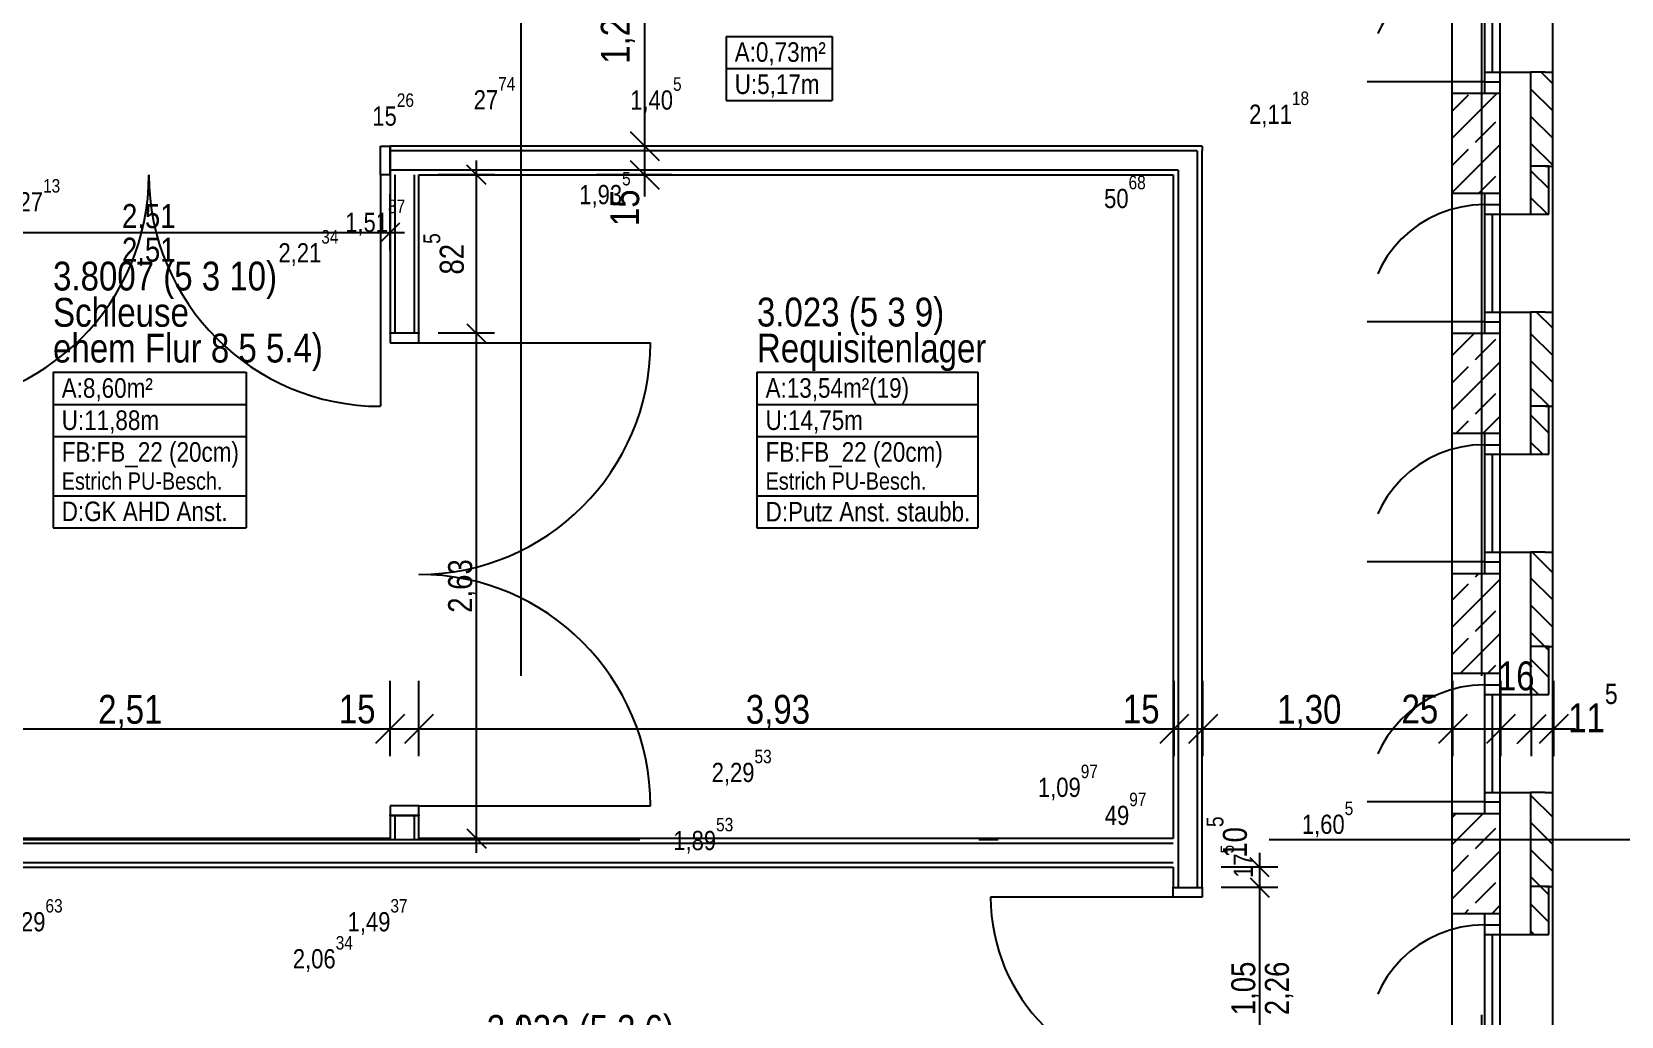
# Model space of a CAD drawing. Extents: x 0.1 to 69.2, y -3.1 to 71.7.
# Drawn here: x 47.27 to 55.54, y 13.11 to 18.23 of the extents above; entities that cross this region are included whole.
import ezdxf

# ---------------------------------------------------------------- set-up
doc = ezdxf.new("R2010")
doc.units = 0
doc.header["$MEASUREMENT"] = 0
doc.linetypes.add('Strichlinie oben', pattern=[0.0012, 0.0007, -0.0005])
doc.linetypes.add('Strichpunktlinie', pattern=[0.006703, 0.003528, -0.001764, 0, -0.001411])
for name, color, linetype in [('A11 Achsen.A', 7, 'Continuous'), ('A27 Unterzug.TK', 7, 'Continuous'), ('A33 Beton Schnitt.TK', 7, 'Continuous'), ('A35 Mauer Schnitt.TK', 7, 'Continuous'), ('A35 Mauer Schnitt_Versatzstein.TK', 7, 'Continuous'), ('A43 Leichte Trennwand.NK', 7, 'Continuous'), ('A48 Fenster.TU', 7, 'Continuous'), ('A71 Bem100.TX', 7, 'Continuous'), ('A74 Raumstempel.TX', 7, 'Continuous')]:
    doc.layers.add(name, color=color, linetype=linetype)
doc.styles.add('ERSTELLTER_STIL_1', font='ARIALN.TTF')
pattern_1 = [(135, (-18.97232, -5.88776), (0.07071068, 0.07071068), [])]
pattern_2 = [(45, (-18.97232, -5.88776), (-0.14142136, 0.14142136), []), (45, (-19.04303, -5.81705), (-0.14142136, 0.14142136), [0.15, -0.05])]

msp = doc.modelspace()

# ---------------------------------------------------------------- hatches: boundary and pattern name
at = {"layer": 'A33 Beton Schnitt.TK', "linetype": 'Continuous', "ltscale": 1000}
h = msp.add_hatch(dxfattribs=at)
h.set_pattern_fill('BETON__STAHLBETON_0003', color=256, scale=100, style=0, pattern_type=2)
h.set_pattern_definition(pattern_2)
h.paths.add_polyline_path([(54.6566, 17.3945), (54.8266, 17.3945), (54.9066, 17.3945), (54.9066, 17.9145), (54.8266, 17.9145), (54.6566, 17.9145)], flags=0)
h = msp.add_hatch(dxfattribs=at)
h.set_pattern_fill('BETON__STAHLBETON_0003', color=256, scale=100, style=0, pattern_type=2)
h.set_pattern_definition(pattern_2)
h.paths.add_polyline_path([(54.6566, 16.1445), (54.8266, 16.1445), (54.9066, 16.1445), (54.9066, 16.6645), (54.8266, 16.6645), (54.6566, 16.6645)], flags=0)
h = msp.add_hatch(dxfattribs=at)
h.set_pattern_fill('BETON__STAHLBETON_0003', color=256, scale=100, style=0, pattern_type=2)
h.set_pattern_definition(pattern_2)
h.paths.add_polyline_path([(54.6566, 14.8945), (54.8266, 14.8945), (54.9066, 14.8945), (54.9066, 15.4145), (54.8266, 15.4145), (54.6566, 15.4145)], flags=0)
h = msp.add_hatch(dxfattribs=at)
h.set_pattern_fill('BETON__STAHLBETON_0003', color=256, scale=100, style=0, pattern_type=2)
h.set_pattern_definition(pattern_2)
h.paths.add_polyline_path([(54.6566, 13.6445), (54.8266, 13.6445), (54.9066, 13.6445), (54.9066, 14.1645), (54.8266, 14.1645), (54.6566, 14.1645)], flags=0)
at = {"layer": 'A35 Mauer Schnitt.TK', "linetype": 'Continuous', "ltscale": 1000}
h = msp.add_hatch(dxfattribs=at)
h.set_pattern_fill('MW_HLZ_0003', color=256, scale=100, style=0, pattern_type=2)
h.set_pattern_definition(pattern_1)
h.paths.add_polyline_path([(55.1816, 18.0245), (55.0666, 18.0245), (55.0666, 17.5345), (55.1816, 17.5345)], flags=0)
h = msp.add_hatch(dxfattribs=at)
h.set_pattern_fill('MW_HLZ_0003', color=256, scale=100, style=0, pattern_type=2)
h.set_pattern_definition(pattern_1)
h.paths.add_polyline_path([(55.1816, 16.7745), (55.0666, 16.7745), (55.0666, 16.2845), (55.1816, 16.2845)], flags=0)
h = msp.add_hatch(dxfattribs=at)
h.set_pattern_fill('MW_HLZ_0003', color=256, scale=100, style=0, pattern_type=2)
h.set_pattern_definition(pattern_1)
h.paths.add_polyline_path([(55.1816, 15.5245), (55.0666, 15.5245), (55.0666, 15.0345), (55.1816, 15.0345)], flags=0)
h = msp.add_hatch(dxfattribs=at)
h.set_pattern_fill('MW_HLZ_0003', color=256, scale=100, style=0, pattern_type=2)
h.set_pattern_definition(pattern_1)
h.paths.add_polyline_path([(55.1816, 14.2745), (55.0666, 14.2745), (55.0666, 13.7845), (55.1816, 13.7845)], flags=0)
at = {"layer": 'A35 Mauer Schnitt_Versatzstein.TK', "linetype": 'Continuous', "ltscale": 1000}
h = msp.add_hatch(dxfattribs=at)
h.set_pattern_fill('MW_HLZ_0003', color=256, scale=100, style=0, pattern_type=2)
h.set_pattern_definition(pattern_1)
h.paths.add_polyline_path([(55.1616, 17.2845), (55.1616, 17.5345), (55.0666, 17.5345), (55.0666, 17.2845)], flags=0)
h = msp.add_hatch(dxfattribs=at)
h.set_pattern_fill('MW_HLZ_0003', color=256, scale=100, style=0, pattern_type=2)
h.set_pattern_definition(pattern_1)
h.paths.add_polyline_path([(55.1616, 16.0345), (55.1616, 16.2845), (55.0666, 16.2845), (55.0666, 16.0345)], flags=0)
h = msp.add_hatch(dxfattribs=at)
h.set_pattern_fill('MW_HLZ_0003', color=256, scale=100, style=0, pattern_type=2)
h.set_pattern_definition(pattern_1)
h.paths.add_polyline_path([(55.1616, 14.7845), (55.1616, 15.0345), (55.0666, 15.0345), (55.0666, 14.7845)], flags=0)
h = msp.add_hatch(dxfattribs=at)
h.set_pattern_fill('MW_HLZ_0003', color=256, scale=100, style=0, pattern_type=2)
h.set_pattern_definition(pattern_1)
h.paths.add_polyline_path([(55.1616, 13.5345), (55.1616, 13.7845), (55.0666, 13.7845), (55.0666, 13.5345)], flags=0)

# ---------------------------------------------------------------- linework, layer by layer
at = {"layer": 'A11 Achsen.A', "linetype": 'Strichpunktlinie', "ltscale": 1000}
for p, q in [((49.8116, 66.0295), (49.8116, -2.3405)), ((54.8116, 66.0295), (54.8116, -2.3405)), ((19.6916, 14.0295), (61.1816, 14.0295))]:
    msp.add_line(p, q, dxfattribs=at)
at = {"layer": 'A27 Unterzug.TK', "linetype": 'Continuous', "ltscale": 1000}
for p, q in [((54.6566, 17.9145), (54.8266, 17.9145)), ((54.8266, 17.9145), (54.9066, 17.9145)), ((49.1316, 17.6145), (49.1316, 17.6395)), ((49.1316, 17.5145), (49.1316, 17.6145)), ((49.1316, 17.4895), (49.1316, 17.5145)), ((54.6566, 17.3945), (54.8266, 17.3945)), ((54.8266, 17.3945), (54.9066, 17.3945)), ((49.1566, 16.6645), (49.1316, 16.6645)), ((49.2566, 16.6645), (49.1566, 16.6645)), ((49.2816, 16.6645), (49.2566, 16.6645)), ((54.6566, 16.6645), (54.8266, 16.6645)), ((54.8266, 16.6645), (54.9066, 16.6645)), ((54.6566, 16.1445), (54.8266, 16.1445)), ((54.8266, 16.1445), (54.9066, 16.1445)), ((54.6566, 15.4145), (54.8266, 15.4145)), ((54.8266, 15.4145), (54.9066, 15.4145)), ((54.6566, 14.8945), (54.8266, 14.8945)), ((54.8266, 14.8945), (54.9066, 14.8945)), ((49.1566, 14.1545), (49.1316, 14.1545)), ((49.2566, 14.1545), (49.1566, 14.1545)), ((49.2816, 14.1545), (49.2566, 14.1545)), ((54.6566, 14.1645), (54.8266, 14.1645)), ((54.8266, 14.1645), (54.9066, 14.1645)), ((53.2066, 13.7795), (53.2316, 13.7795)), ((53.2316, 13.7795), (53.3316, 13.7795)), ((53.3316, 13.7795), (53.3566, 13.7795)), ((54.6566, 13.6445), (54.8266, 13.6445)), ((54.8266, 13.6445), (54.9066, 13.6445))]:
    msp.add_line(p, q, dxfattribs=at)
at = {"layer": 'A33 Beton Schnitt.TK', "linetype": 'Continuous', "ltscale": 1000}
for p, q in [((54.6566, 18.6445), (54.6566, 17.9145)), ((54.8266, 18.6445), (54.8266, 17.9145)), ((54.9066, 18.6445), (54.9066, 17.9145)), ((54.8666, 18.5345), (54.8666, 18.0245)), ((54.8266, 18.0245), (54.9066, 18.0245)), ((54.9066, 18.0245), (55.0666, 18.0245)), ((54.8266, 17.9145), (54.9066, 17.9145)), ((54.8266, 17.9145), (54.9066, 17.9145)), ((54.8266, 17.9145), (54.9066, 17.9145)), ((54.9066, 17.9145), (54.9066, 17.3945)), ((54.6566, 17.3945), (54.6566, 16.6645)), ((54.8266, 17.3945), (54.9066, 17.3945)), ((54.8266, 17.3945), (54.9066, 17.3945)), ((54.8266, 17.3945), (54.8266, 16.6645)), ((54.8266, 17.3945), (54.9066, 17.3945)), ((54.9066, 17.3945), (54.9066, 16.6645)), ((54.8266, 17.2845), (54.9066, 17.2845)), ((54.8666, 17.2845), (54.8666, 16.7745)), ((54.9066, 17.2845), (55.0666, 17.2845)), ((54.8266, 16.7745), (54.9066, 16.7745)), ((54.9066, 16.7745), (55.0666, 16.7745)), ((54.8266, 16.6645), (54.9066, 16.6645)), ((54.8266, 16.6645), (54.9066, 16.6645)), ((54.8266, 16.6645), (54.9066, 16.6645)), ((54.9066, 16.6645), (54.9066, 16.1445)), ((54.6566, 16.1445), (54.6566, 15.4145)), ((54.8266, 16.1445), (54.9066, 16.1445)), ((54.8266, 16.1445), (54.9066, 16.1445)), ((54.8266, 16.1445), (54.8266, 15.4145)), ((54.8266, 16.1445), (54.9066, 16.1445)), ((54.9066, 16.1445), (54.9066, 15.4145)), ((54.8266, 16.0345), (54.9066, 16.0345)), ((54.8666, 16.0345), (54.8666, 15.5245)), ((54.9066, 16.0345), (55.0666, 16.0345)), ((54.8266, 15.5245), (54.9066, 15.5245)), ((54.9066, 15.5245), (55.0666, 15.5245)), ((54.8266, 15.4145), (54.9066, 15.4145)), ((54.8266, 15.4145), (54.9066, 15.4145)), ((54.8266, 15.4145), (54.9066, 15.4145)), ((54.9066, 15.4145), (54.9066, 14.8945)), ((54.6566, 14.8945), (54.6566, 14.1645)), ((54.8266, 14.8945), (54.9066, 14.8945)), ((54.8266, 14.8945), (54.9066, 14.8945)), ((54.8266, 14.8945), (54.8266, 14.1645)), ((54.8266, 14.8945), (54.9066, 14.8945)), ((54.9066, 14.8945), (54.9066, 14.1645)), ((54.8266, 14.7845), (54.9066, 14.7845)), ((54.8666, 14.7845), (54.8666, 14.2745)), ((54.9066, 14.7845), (55.0666, 14.7845)), ((54.8266, 14.2745), (54.9066, 14.2745)), ((54.9066, 14.2745), (55.0666, 14.2745)), ((54.8266, 14.1645), (54.9066, 14.1645)), ((54.8266, 14.1645), (54.9066, 14.1645)), ((54.8266, 14.1645), (54.9066, 14.1645)), ((54.9066, 14.1645), (54.9066, 13.6445)), ((54.6566, 13.6445), (54.6566, 12.9145)), ((54.8266, 13.6445), (54.9066, 13.6445)), ((54.8266, 13.6445), (54.9066, 13.6445)), ((54.8266, 13.6445), (54.8266, 12.9145)), ((54.8266, 13.6445), (54.9066, 13.6445)), ((54.9066, 13.6445), (54.9066, 12.9145)), ((54.8266, 13.5345), (54.9066, 13.5345)), ((54.8666, 13.5345), (54.8666, 13.0245)), ((54.9066, 13.5345), (55.0666, 13.5345))]:
    msp.add_line(p, q, dxfattribs=at)
at = {"layer": 'A33 Beton Schnitt.TK', "linetype": 'Continuous', "ltscale": 1000, "flags": 128}
for points in [[(54.6566, 17.9145), (54.6566, 17.3945)], [(54.6566, 16.6645), (54.6566, 16.1445)], [(54.6566, 15.4145), (54.6566, 14.8945)], [(54.6566, 14.1645), (54.6566, 13.6445)]]:
    msp.add_lwpolyline(points, dxfattribs=at)
at = {"layer": 'A33 Beton Schnitt.TK', "linetype": 'Continuous', "lineweight": 0, "ltscale": 1000, "flags": 128}
for points in [[(55.0666, 17.3945), (55.0666, 17.9145)], [(55.0666, 16.1445), (55.0666, 16.6645)], [(55.0666, 14.8945), (55.0666, 15.4145)], [(55.0666, 13.6445), (55.0666, 14.1645)]]:
    msp.add_lwpolyline(points, dxfattribs=at)
at = {"layer": 'A35 Mauer Schnitt.TK', "linetype": 'Continuous', "ltscale": 1000}
for p, q in [((55.1816, 18.0245), (55.1816, 18.7845)), ((55.1416, 18.0245), (55.0666, 18.0245)), ((55.1416, 18.0245), (55.1816, 18.0245)), ((55.1416, 17.5345), (55.0666, 17.5345)), ((55.1416, 17.5345), (55.1816, 17.5345)), ((55.1816, 16.7745), (55.1816, 17.5345)), ((55.1416, 16.7745), (55.0666, 16.7745)), ((55.1416, 16.7745), (55.1816, 16.7745)), ((55.1416, 16.2845), (55.0666, 16.2845)), ((55.1416, 16.2845), (55.1816, 16.2845)), ((55.1816, 15.5245), (55.1816, 16.2845)), ((55.1416, 15.5245), (55.0666, 15.5245)), ((55.1416, 15.5245), (55.1816, 15.5245)), ((55.1416, 15.0345), (55.0666, 15.0345)), ((55.1416, 15.0345), (55.1816, 15.0345)), ((55.1816, 14.2745), (55.1816, 15.0345)), ((55.1416, 14.2745), (55.0666, 14.2745)), ((55.1416, 14.2745), (55.1816, 14.2745)), ((55.1416, 13.7845), (55.0666, 13.7845)), ((55.1416, 13.7845), (55.1816, 13.7845)), ((55.1816, 13.0245), (55.1816, 13.7845))]:
    msp.add_line(p, q, dxfattribs=at)
at = {"layer": 'A35 Mauer Schnitt.TK', "linetype": 'Continuous', "ltscale": 1000, "flags": 128}
for points in [[(55.0666, 18.0245), (55.0666, 17.5345)], [(55.1816, 17.5345), (55.1816, 18.0245)], [(55.0666, 16.7745), (55.0666, 16.2845)], [(55.1816, 16.2845), (55.1816, 16.7745)], [(55.0666, 15.5245), (55.0666, 15.0345)], [(55.1816, 15.0345), (55.1816, 15.5245)], [(55.0666, 14.2745), (55.0666, 13.7845)], [(55.1816, 13.7845), (55.1816, 14.2745)]]:
    msp.add_lwpolyline(points, dxfattribs=at)
at = {"layer": 'A35 Mauer Schnitt_Versatzstein.TK', "linetype": 'Continuous', "ltscale": 1000, "flags": 128}
for points in [[(55.1616, 17.5345), (55.0666, 17.5345)], [(55.0666, 17.5345), (55.0666, 17.2845)], [(55.1616, 17.2845), (55.1616, 17.5345)], [(55.0666, 17.2845), (55.1616, 17.2845)], [(55.1616, 16.2845), (55.0666, 16.2845)], [(55.0666, 16.2845), (55.0666, 16.0345)], [(55.1616, 16.0345), (55.1616, 16.2845)], [(55.0666, 16.0345), (55.1616, 16.0345)], [(55.1616, 15.0345), (55.0666, 15.0345)], [(55.0666, 15.0345), (55.0666, 14.7845)], [(55.1616, 14.7845), (55.1616, 15.0345)], [(55.0666, 14.7845), (55.1616, 14.7845)], [(55.1616, 13.7845), (55.0666, 13.7845)], [(55.0666, 13.7845), (55.0666, 13.5345)], [(55.1616, 13.5345), (55.1616, 13.7845)], [(55.0666, 13.5345), (55.1616, 13.5345)]]:
    msp.add_lwpolyline(points, dxfattribs=at)
at = {"layer": 'A43 Leichte Trennwand.NK', "linetype": 'Continuous', "ltscale": 1000}
for p, q in [((49.0816, 17.4895), (49.0816, 17.6395)), ((49.0816, 17.6395), (49.1316, 17.6395)), ((49.1316, 17.6395), (49.1316, 17.4895)), ((49.1316, 17.6145), (49.1316, 17.6395)), ((53.2316, 17.6145), (49.1316, 17.6145)), ((49.1316, 17.5145), (49.1316, 17.6145)), ((53.3316, 17.6145), (53.2316, 17.6145)), ((53.3316, 17.6145), (53.3316, 13.7795)), ((49.1316, 17.4895), (49.0816, 17.4895)), ((49.0816, 17.4895), (49.0816, 16.2845)), ((53.2066, 17.5145), (49.1316, 17.5145)), ((49.1316, 17.4895), (49.1316, 17.5145)), ((49.1566, 17.4895), (49.1566, 16.6645)), ((49.2566, 17.4895), (49.2566, 16.6645)), ((53.2316, 17.5145), (53.2066, 17.5145)), ((53.2316, 17.5145), (53.2316, 13.7795)), ((49.1316, 16.6645), (49.1316, 16.6145)), ((49.2816, 16.6645), (49.1316, 16.6645)), ((49.1566, 16.6645), (49.1316, 16.6645)), ((49.2566, 16.6645), (49.1566, 16.6645)), ((49.2816, 16.6645), (49.2566, 16.6645)), ((49.2816, 16.6145), (49.2816, 16.6645)), ((49.1316, 16.6145), (49.2816, 16.6145)), ((49.2816, 16.6145), (50.4866, 16.6145)), ((49.2816, 14.2045), (49.1316, 14.2045)), ((49.1316, 14.2045), (49.1316, 14.1545)), ((49.1316, 14.1545), (49.2816, 14.1545)), ((49.1566, 14.1545), (49.1316, 14.1545)), ((49.1566, 14.1545), (49.1566, 14.0345)), ((49.2566, 14.1545), (49.1566, 14.1545)), ((49.2566, 14.1545), (49.2566, 14.0345)), ((49.2816, 14.1545), (49.2566, 14.1545)), ((49.2816, 14.1545), (49.2816, 14.2045)), ((49.2816, 14.2045), (50.4866, 14.2045)), ((46.6216, 14.0095), (53.2066, 14.0095)), ((46.6216, 13.9095), (53.2066, 13.9095)), ((53.2066, 13.7295), (52.2566, 13.7295)), ((53.2066, 13.7295), (53.2066, 13.7795)), ((53.2066, 13.7795), (53.3566, 13.7795)), ((53.2066, 13.7795), (53.2316, 13.7795)), ((53.3566, 13.7295), (53.2066, 13.7295)), ((53.2316, 13.7795), (53.3316, 13.7795)), ((53.3316, 13.7795), (53.3566, 13.7795)), ((53.3566, 13.7795), (53.3566, 13.7295))]:
    msp.add_line(p, q, dxfattribs=at)
at = {"layer": 'A43 Leichte Trennwand.NK', "linetype": 'Continuous', "ltscale": 1000, "flags": 128}
for points in [[(53.3566, 17.6395), (49.1316, 17.6395)], [(53.3566, 17.6395), (53.3566, 17.6145)], [(53.3566, 13.7795), (53.3566, 17.6145)], [(49.1316, 17.4895), (49.1316, 16.6645)], [(49.2816, 17.4895), (53.2066, 17.4895)], [(49.2816, 16.6645), (49.2816, 17.4895)], [(53.2066, 17.4895), (53.2066, 14.0345)], [(49.1316, 14.1545), (49.1316, 14.0345)], [(49.2816, 14.0345), (49.2816, 14.1545)], [(49.1316, 14.0345), (46.6216, 14.0345)], [(53.2066, 14.0345), (49.2816, 14.0345)], [(46.6216, 13.8845), (53.2066, 13.8845)], [(53.2066, 13.8845), (53.2066, 13.7795)]]:
    msp.add_lwpolyline(points, dxfattribs=at)
at = {"layer": 'A43 Leichte Trennwand.NK', "linetype": 'Continuous', "ltscale": 1000}
for centre, radius, start, end in [((46.6716, 17.4895), 1.205, 270, 0), ((49.0816, 17.4895), 1.205, 180, 270), ((49.2816, 16.6145), 1.205, 270, 0), ((49.2816, 14.2045), 1.205, 0, 90), ((53.2066, 13.7295), 0.95, 180, 270)]:
    msp.add_arc(centre, radius, start, end, dxfattribs=at)
for p in [(49.1316, 17.6395), (49.1316, 17.4895), (49.1316, 16.6645), (49.2816, 16.6645), (49.1316, 14.1545), (49.2816, 14.1545), (53.2066, 13.7795), (53.3566, 13.7795)]:
    msp.add_point(p, dxfattribs=at)
at = {"layer": 'A48 Fenster.TU', "linetype": 'Strichlinie oben', "ltscale": 1000}
for p, q in [((54.8266, 17.9745), (54.2166, 17.9745)), ((54.8266, 16.7245), (54.2166, 16.7245)), ((54.8266, 15.4745), (54.2166, 15.4745)), ((54.8266, 14.2245), (54.2166, 14.2245))]:
    msp.add_line(p, q, dxfattribs=at)
at = {"layer": 'A48 Fenster.TU', "linetype": 'Continuous', "ltscale": 1000}
for p, q in [((54.8266, 17.9745), (54.9066, 17.9745)), ((54.8266, 17.3345), (54.9066, 17.3345)), ((54.8266, 16.7245), (54.9066, 16.7245)), ((54.8266, 16.0845), (54.9066, 16.0845)), ((54.8266, 15.4745), (54.9066, 15.4745)), ((54.8266, 14.8345), (54.9066, 14.8345)), ((54.8266, 14.2245), (54.9066, 14.2245)), ((54.8266, 13.5845), (54.9066, 13.5845))]:
    msp.add_line(p, q, dxfattribs=at)
at = {"layer": 'A48 Fenster.TU', "linetype": 'Strichlinie oben', "ltscale": 1000}
for centre in [(54.8266, 17.9745), (54.8266, 16.7245), (54.8266, 15.4745), (54.8266, 14.2245), (54.8266, 12.9745)]:
    msp.add_arc(centre, 0.61, 90, 180, dxfattribs=at)
at = {"layer": 'A71 Bem100.TX', "linetype": 'Continuous', "ltscale": 1000}
for p, q in [((50.4566, 17.6395), (50.4566, 18.8945)), ((50.3816, 17.7145), (50.5316, 17.5645)), ((50.5973, 17.6395), (50.2066, 17.6395)), ((50.4566, 17.4895), (50.4566, 17.6395)), ((49.6316, 17.4395), (49.5316, 17.5395)), ((49.5816, 17.4895), (49.5816, 17.5645)), ((50.3816, 17.5645), (50.5316, 17.4145)), ((49.6754, 17.4895), (49.3816, 17.4895)), ((49.5816, 16.6645), (49.5816, 17.4895)), ((50.5973, 17.4895), (50.2066, 17.4895)), ((50.4566, 17.377), (50.4566, 17.4895)), ((49.1316, 17.0957), (49.1316, 17.3895)), ((49.0816, 17.1395), (49.1816, 17.2395)), ((46.6216, 17.1895), (49.1316, 17.1895)), ((49.1316, 17.1895), (49.2066, 17.1895)), ((49.5316, 16.7145), (49.6316, 16.6145)), ((49.6754, 16.6645), (49.3816, 16.6645)), ((49.5816, 14.0345), (49.5816, 16.6645)), ((49.1316, 14.4638), (49.1316, 14.8545)), ((49.2816, 14.4638), (49.2816, 14.8545)), ((53.2116, 14.4638), (53.2116, 14.8545)), ((53.3616, 14.4638), (53.3616, 14.8545)), ((54.6616, 14.4638), (54.6616, 14.8545)), ((54.9116, 14.4638), (54.9116, 14.8545)), ((55.0716, 14.4638), (55.0716, 14.8545)), ((55.1866, 14.4638), (55.1866, 14.8545)), ((49.2066, 14.6795), (49.0566, 14.5295)), ((49.3566, 14.6795), (49.2066, 14.5295)), ((53.2866, 14.6795), (53.1366, 14.5295)), ((53.4366, 14.6795), (53.2866, 14.5295)), ((54.7366, 14.6795), (54.5866, 14.5295)), ((54.9866, 14.6795), (54.8366, 14.5295)), ((54.9966, 14.5295), (55.1466, 14.6795)), ((55.2616, 14.6795), (55.1116, 14.5295)), ((46.6216, 14.6045), (49.1316, 14.6045)), ((49.1316, 14.6045), (49.2816, 14.6045)), ((49.2816, 14.6045), (53.2116, 14.6045)), ((53.2116, 14.6045), (53.3616, 14.6045)), ((53.3616, 14.6045), (54.6616, 14.6045)), ((54.6616, 14.6045), (54.9116, 14.6045)), ((54.9116, 14.6045), (55.0716, 14.6045)), ((55.0716, 14.6045), (55.1866, 14.6045)), ((55.1866, 14.6045), (55.2991, 14.6045)), ((49.5316, 14.0845), (49.6316, 13.9845)), ((49.6754, 14.0345), (49.3816, 14.0345)), ((49.5816, 13.9595), (49.5816, 14.0345)), ((53.7066, 13.8345), (53.6066, 13.9345)), ((53.6566, 13.8845), (53.6566, 13.9595)), ((53.7504, 13.8845), (53.4566, 13.8845)), ((53.6066, 13.8295), (53.7066, 13.7295)), ((53.6566, 13.7795), (53.6566, 13.8845)), ((53.7504, 13.7795), (53.4566, 13.7795)), ((53.6566, 12.7295), (53.6566, 13.7795))]:
    msp.add_line(p, q, dxfattribs=at)
at = {"layer": 'A74 Raumstempel.TX', "linetype": 'Continuous', "ltscale": 1000}
for p, q in [((50.8799, 18.2107), (51.432, 18.2107)), ((50.8799, 18.2107), (50.8799, 17.8772)), ((51.432, 18.2107), (51.432, 17.8772)), ((50.8799, 18.044), (51.432, 18.044)), ((50.8799, 17.8772), (51.432, 17.8772)), ((47.378, 16.4614), (48.3823, 16.4614)), ((47.378, 16.4614), (47.378, 15.652)), ((48.3823, 16.4614), (48.3823, 15.652)), ((51.0406, 16.4614), (52.1898, 16.4614)), ((51.0406, 16.4614), (51.0406, 15.652)), ((52.1898, 16.4614), (52.1898, 15.652)), ((47.378, 16.2946), (48.3823, 16.2946)), ((51.0406, 16.2946), (52.1898, 16.2946)), ((47.378, 16.1279), (48.3823, 16.1279)), ((51.0406, 16.1279), (52.1898, 16.1279)), ((47.378, 15.8187), (48.3823, 15.8187)), ((51.0406, 15.8187), (52.1898, 15.8187)), ((47.378, 15.652), (48.3823, 15.652)), ((51.0406, 15.652), (52.1898, 15.652))]:
    msp.add_line(p, q, dxfattribs=at)

# ---------------------------------------------------------------- texts
at = {"linetype": 'Continuous', "attachment_point": 7, "rotation": 90, "style": 'ERSTELLTER_STIL_1'}
for s, insert, char_height in [('{1,25\\A1{\\H0.7x;\\S5^  ;}}', (50.4062, 18.0673), 0.15), ('{82\\A1{\\H0.7x;\\S5^  ;}}', (49.5169, 16.9706), 0.125), ('{10\\A1{\\H0.7x;\\S5^  ;}}', (53.5919, 13.9345), 0.125), ('{17\\A1{\\H0.7x;\\S5^  ;}}', (53.621, 13.8292), 0.1)]:
    msp.add_mtext(s, dxfattribs=dict(at, insert=insert, char_height=char_height))
at = {"linetype": 'Continuous', "attachment_point": 7, "style": 'ERSTELLTER_STIL_1'}
for s, insert, char_height in [('{27\\A1{\\H0.7x;\\S74^  ;}}', (49.5667, 17.8305), 0.1), ('{1,40\\A1{\\H0.7x;\\S5^  ;}}', (50.381, 17.8106), 0.1), ('{15\\A1{\\H0.7x;\\S26^  ;}}', (49.0392, 17.7442), 0.1), ('{2,11\\A1{\\H0.7x;\\S18^  ;}}', (53.6015, 17.7365), 0.1), ('{1,27\\A1{\\H0.7x;\\S13^  ;}}', (47.103, 17.2808), 0.1), ('{1,93\\A1{\\H0.7x;\\S5^  ;}}', (50.116, 17.3182), 0.1), ('{50\\A1{\\H0.7x;\\S68^  ;}}', (52.847, 17.3153), 0.1), ('{1,51\\A1{\\H0.7x;\\S87^  ;}}', (48.898, 17.1736), 0.1), ('{2,21\\A1{\\H0.7x;\\S34^  ;}}', (48.5507, 17.0153), 0.1), ('{11\\A1{\\H0.7x;\\S5^  ;}}', (55.2616, 14.5876), 0.15), ('{2,29\\A1{\\H0.7x;\\S53^  ;}}', (50.8051, 14.3098), 0.1), ('{1,09\\A1{\\H0.7x;\\S97^  ;}}', (52.5026, 14.2322), 0.1), ('{49\\A1{\\H0.7x;\\S97^  ;}}', (52.8506, 14.1034), 0.1), ('{1,60\\A1{\\H0.7x;\\S5^  ;}}', (53.876, 14.0397), 0.1), ('{1,89\\A1{\\H0.7x;\\S53^  ;}}', (50.6051, 13.9552), 0.1), ('{1,29\\A1{\\H0.7x;\\S63^  ;}}', (47.1155, 13.5323), 0.1), ('{1,49\\A1{\\H0.7x;\\S37^  ;}}', (48.9105, 13.5323), 0.1), ('{2,06\\A1{\\H0.7x;\\S34^  ;}}', (48.6257, 13.3397), 0.1)]:
    msp.add_mtext(s, dxfattribs=dict(at, insert=insert, char_height=char_height))
at = {"layer": 'A71 Bem100.TX', "linetype": 'Continuous', "attachment_point": 7, "rotation": 90, "style": 'ERSTELLTER_STIL_1'}
for s, insert, char_height in [('{15}', (50.4298, 17.2225), 0.15), ('{2,63}', (49.5819, 15.2095), 0.125), ('{1,05}', (53.6569, 13.1145), 0.125), ('{2,26}', (53.8319, 13.1145), 0.125)]:
    msp.add_mtext(s, dxfattribs=dict(at, insert=insert, char_height=char_height))
at = {"layer": 'A71 Bem100.TX', "linetype": 'Continuous', "attachment_point": 7, "style": 'ERSTELLTER_STIL_1'}
for s, insert, char_height in [('{2,51}', (47.7366, 17.1892), 0.125), ('{2,51}', (47.7366, 17.0142), 0.125), ('{16}', (54.8956, 14.8038), 0.15), ('{2,51}', (47.6126, 14.6041), 0.15), ('{15}', (48.8646, 14.6313), 0.15), ('{3,93}', (50.9826, 14.6041), 0.15), ('{15}', (52.9446, 14.6313), 0.15), ('{1,30}', (53.7476, 14.6041), 0.15), ('{25}', (54.3946, 14.6313), 0.15)]:
    msp.add_mtext(s, dxfattribs=dict(at, insert=insert, char_height=char_height))
at = {"layer": 'A74 Raumstempel.TX', "linetype": 'Continuous', "style": 'ERSTELLTER_STIL_1'}
for s, insert, char_height, attachment_point in [('{A:0,73m²}', (50.9249, 18.18), 0.102, 1), ('{U:5,17m}', (50.9249, 18.0125), 0.102, 1), ('{3.8007 (5 3 10)}', (47.378, 16.8425), 0.15, 7), ('{Schleuse}', (47.378, 16.6966), 0.15, 7), ('{3.023 (5 3 9)}', (51.0406, 16.655), 0.15, 7), ('{ehem Flur 8 5 5.4)}', (47.378, 16.4675), 0.15, 7), ('{Requisitenlager}', (51.0406, 16.4675), 0.15, 7), ('{A:8,60m²}', (47.423, 16.4307), 0.102, 1), ('{A:13,54m²(19)}', (51.0856, 16.4312), 0.102, 1), ('{U:11,88m}', (47.423, 16.2632), 0.102, 1), ('{U:14,75m}', (51.0856, 16.2632), 0.102, 1), ('{FB:FB_22 (20cm)}', (47.423, 16.0978), 0.102, 1), ('{FB:FB_22 (20cm)}', (51.0856, 16.0978), 0.102, 1), ('{Estrich PU-Besch.}', (47.423, 15.9406), 0.09, 1), ('{Estrich PU-Besch.}', (51.0856, 15.9406), 0.09, 1), ('{D:GK AHD Anst.}', (47.423, 15.7886), 0.102, 1), ('{D:Putz Anst. staubb.}', (51.0856, 15.7868), 0.102, 1), ('{3.022 (5 3 6)}', (49.6348, 12.9202), 0.15, 7)]:
    msp.add_mtext(s, dxfattribs=dict(at, insert=insert, char_height=char_height, attachment_point=attachment_point))

doc.saveas('drawing.dxf')
